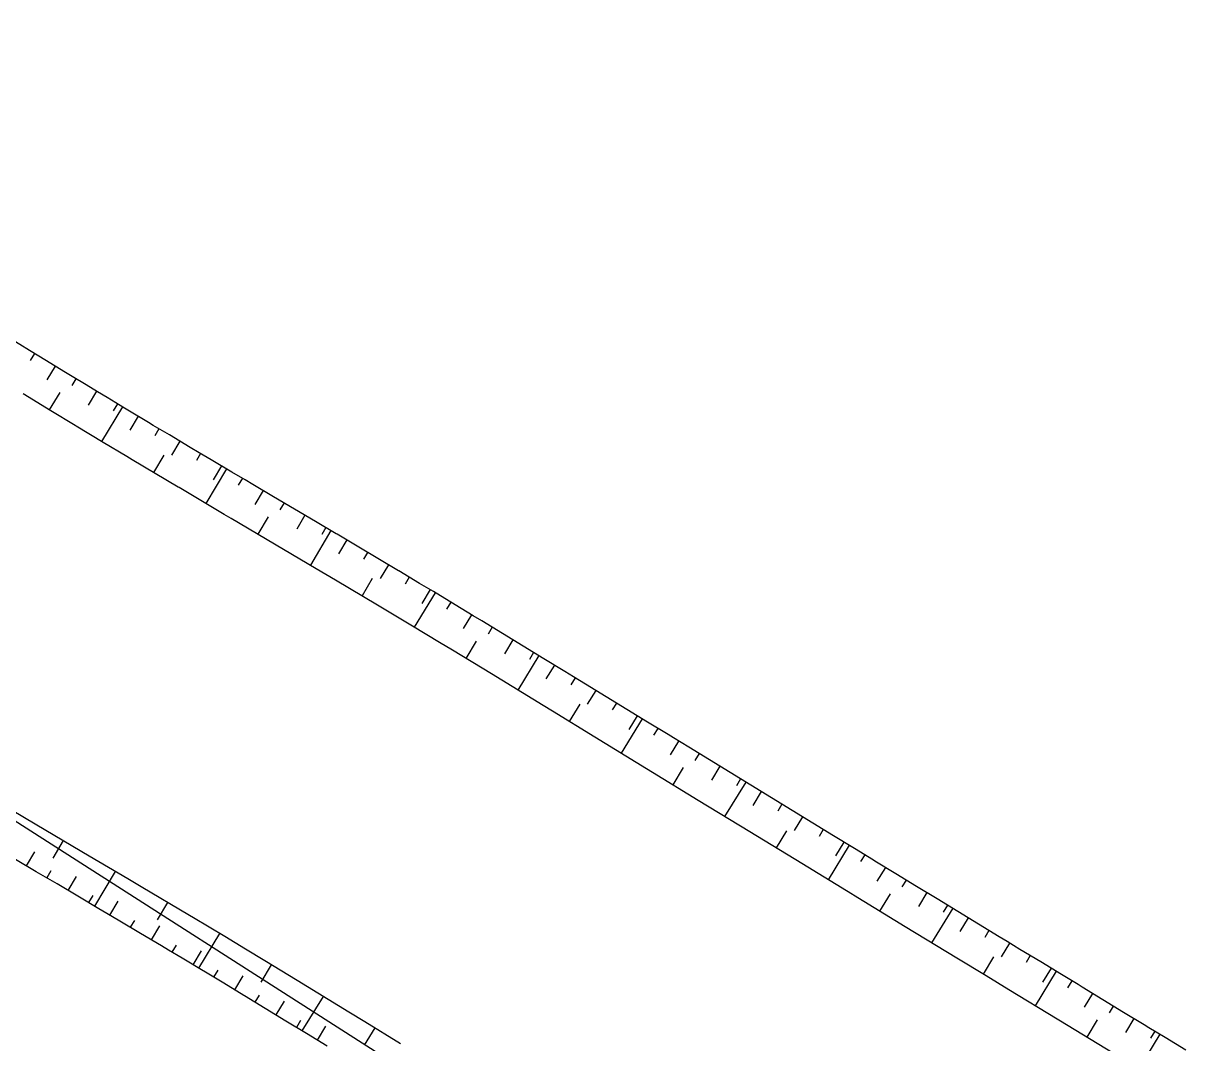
# Model space of a CAD drawing. Header units: millimetres. Extents: x 501029 to 503193, y 1805862 to 1807132.
# Drawn here: x 501970.22 to 501998.98, y 1806637.5 to 1806662.77 of the extents above; entities that cross this region are included whole.
import ezdxf

# ---------------------------------------------------------------- set-up
doc = ezdxf.new("R2010")
doc.units = ezdxf.units.MM
doc.header["$LTSCALE"] = 12
doc.header["$MEASUREMENT"] = 0
doc.layers.add('3', color=7, linetype='CONTINUOUS')
doc.layers.add('BIEN_TON_TAO_BAI', color=2, linetype='CONTINUOUS')

msp = doc.modelspace()

# ---------------------------------------------------------------- linework, layer by layer
at = {"layer": '3', "linetype": 'Continuous'}
for p, q in [((501970.2379999999, 1806654.748, 5.07), (501969.7269999999, 1806655.062, 5.08)), ((501970.494, 1806654.591, 5.065999999999999), (501970.3889999997, 1806654.42, 5.065999999999999)), ((501971.2619999999, 1806654.122, 5.054999999999999), (501970.7499999998, 1806654.435, 5.062)), ((501971.0059999998, 1806654.278, 5.057999999999999), (501970.7969999998, 1806653.937, 5.057999999999999)), ((501971.5179999999, 1806653.966, 5.051), (501971.4139999999, 1806653.795, 5.051)), ((501971.1209999998, 1806653.624, 4.991), (501970.8599999999, 1806653.197, 4.991)), ((501972.031, 1806653.655, 5.044), (501971.8229999998, 1806653.313, 5.044)), ((501972.5439999998, 1806653.344999999, 5.038999999999999), (501972.4409999999, 1806653.173, 5.038999999999999)), ((501972.6699999999, 1806653.271, 4.975999999999999), (501972.1529999999, 1806652.415, 4.975999999999999)), ((501973.3159999999, 1806652.881, 5.033), (501972.8009999997, 1806653.19, 5.036999999999999)), ((501973.058, 1806653.035, 5.035), (501972.852, 1806652.692, 5.035)), ((501973.5729999998, 1806652.727, 5.030999999999999), (501973.4709999999, 1806652.555, 5.030999999999999)), ((501974.3459999999, 1806652.266, 5.027), (501973.8309999998, 1806652.573, 5.03)), ((501974.0879999997, 1806652.42, 5.028), (501973.8829999999, 1806652.076, 5.028)), ((501973.6909999998, 1806652.076, 4.967), (501973.4349999999, 1806651.647, 4.967)), ((501974.6039999998, 1806652.112, 5.025), (501974.5019999999, 1806651.94, 5.025)), ((501975.3779999998, 1806651.653, 5.020999999999999), (501974.8619999997, 1806651.959, 5.024)), ((501975.2459999998, 1806651.734, 4.959999999999999), (501974.7359999998, 1806650.873, 4.959999999999999)), ((501975.1199999999, 1806651.805999999, 5.022), (501974.9159999998, 1806651.461999999, 5.022)), ((501975.6359999999, 1806651.501, 5.019), (501975.5339999997, 1806651.329, 5.019)), ((501976.4109999998, 1806651.043, 5.014999999999999), (501975.8939999999, 1806651.347999999, 5.017999999999999)), ((501976.153, 1806651.195, 5.016), (501975.9489999998, 1806650.851, 5.016)), ((501976.9269999999, 1806650.738, 5.012), (501976.4109999998, 1806651.043, 5.014999999999999)), ((501976.6689999998, 1806650.89, 5.014), (501976.5669999998, 1806650.718, 5.014)), ((501977.4439999999, 1806650.431999999, 5.009), (501976.9269999999, 1806650.738, 5.012)), ((501976.6509999999, 1806649.741, 4.948999999999999), (501975.3599999999, 1806650.504, 4.956)), ((501976.271, 1806650.546, 4.951999999999999), (501976.0169999997, 1806650.116, 4.951999999999999)), ((501977.1859999998, 1806650.585, 5.011), (501976.9819999998, 1806650.241, 5.011)), ((501977.8279999997, 1806650.207, 4.945), (501977.3199999999, 1806649.346, 4.945)), ((501977.9609999999, 1806650.127, 5.006), (501977.4439999999, 1806650.431999999, 5.009)), ((501977.7019999999, 1806650.279999999, 5.008), (501977.6009999998, 1806650.108, 5.008)), ((501978.2189999998, 1806649.974, 5.004999999999999), (501978.0139999998, 1806649.63, 5.004999999999999)), ((501978.9919999999, 1806649.514, 5), (501978.4759999998, 1806649.821, 5.003)), ((501978.734, 1806649.667, 5.001999999999999), (501978.6319999997, 1806649.496, 5.001999999999999)), ((501979.4989999998, 1806649.213, 4.996999999999999), (501978.9919999999, 1806649.514, 5)), ((501979.2499999997, 1806649.361, 4.998999999999999), (501979.0459999999, 1806649.017, 4.998999999999999)), ((501978.8519999999, 1806649.017, 4.937999999999999), (501978.5969999999, 1806648.588, 4.937999999999999)), ((501979.5079999999, 1806649.208, 4.996999999999999), (501979.4989999998, 1806649.213, 4.996999999999999)), ((501980.0229999998, 1806648.899, 4.995), (501979.5079999999, 1806649.208, 4.996999999999999)), ((501979.7649999999, 1806649.053, 4.996), (501979.663, 1806648.882, 4.996)), ((501978.9809999999, 1806648.359, 4.935999999999999), (501977.9419999998, 1806648.977, 4.940999999999999)), ((501980.2799999998, 1806648.745, 4.993), (501980.0739999998, 1806648.402, 4.993)), ((501980.4089999998, 1806648.669, 4.929999999999999), (501979.8909999998, 1806647.813999999, 4.929999999999999)), ((501981.0499999998, 1806648.279, 4.988999999999999), (501980.5369999998, 1806648.59, 4.991999999999999)), ((501980.7929999998, 1806648.434999999, 4.99), (501980.6899999999, 1806648.264, 4.99)), ((501979.2309999999, 1806648.21, 4.934), (501978.9809999999, 1806648.359, 4.935999999999999)), ((501981.3069999997, 1806648.124, 4.987), (501981.0999999998, 1806647.782, 4.987)), ((501982.075, 1806647.655, 4.983), (501981.5629999999, 1806647.968, 4.985999999999999)), ((501981.8189999999, 1806647.812, 4.983999999999999), (501981.7149999998, 1806647.640999999, 4.983999999999999)), ((501982.5869999998, 1806647.343, 4.98), (501982.075, 1806647.655, 4.983)), ((501981.4239999998, 1806647.468999999, 4.923), (501981.1639999999, 1806647.041999999, 4.923)), ((501982.3309999998, 1806647.499, 4.980999999999999), (501982.1229999999, 1806647.158, 4.980999999999999)), ((501983.0999999999, 1806647.031, 4.977), (501982.5869999998, 1806647.343, 4.98)), ((501982.9719999998, 1806647.11, 4.916), (501982.4509999999, 1806646.256, 4.916)), ((501982.8439999998, 1806647.187, 4.979), (501982.7389999998, 1806647.016, 4.979)), ((501983.6119999997, 1806646.718, 4.974), (501983.0999999999, 1806647.031, 4.977)), ((501983.3559999999, 1806646.874, 4.975999999999999), (501983.1469999999, 1806646.533, 4.975999999999999)), ((501983.0769999998, 1806645.875, 4.911999999999999), (501981.7969999998, 1806646.656, 4.919999999999999)), ((501983.8679999998, 1806646.562, 4.972999999999999), (501983.7639999997, 1806646.391, 4.972999999999999)), ((501984.6359999999, 1806646.093, 4.967999999999999), (501984.1239999998, 1806646.405, 4.971)), ((501984.3799999999, 1806646.249, 4.969999999999999), (501984.1709999998, 1806645.908, 4.969999999999999)), ((501983.9849999999, 1806645.906, 4.908999999999999), (501983.724, 1806645.48, 4.908999999999999)), ((501985.1479999998, 1806645.78, 4.964999999999999), (501984.6359999999, 1806646.093, 4.967999999999999)), ((501984.8919999997, 1806645.936, 4.967), (501984.7869999998, 1806645.765, 4.967)), ((501985.6599999999, 1806645.467, 4.963), (501985.1479999998, 1806645.78, 4.964999999999999)), ((501985.4039999999, 1806645.623, 4.964), (501985.1949999999, 1806645.282, 4.964)), ((501985.5319999999, 1806645.547, 4.900999999999999), (501985.011, 1806644.693, 4.900999999999999)), ((501986.1719999997, 1806645.154, 4.959999999999999), (501985.6599999999, 1806645.467, 4.963)), ((501985.9159999998, 1806645.31, 4.961), (501985.8109999997, 1806645.14, 4.961)), ((501985.6369999999, 1806644.31, 4.897999999999999), (501984.3569999999, 1806645.093, 4.905)), ((501986.4279999999, 1806644.997, 4.958), (501986.2189999998, 1806644.656, 4.958)), ((501987.1949999998, 1806644.527999999, 4.953999999999999), (501986.6839999998, 1806644.841, 4.956999999999999)), ((501986.9389999998, 1806644.684, 4.955), (501986.835, 1806644.514, 4.955)), ((501987.7069999999, 1806644.215, 4.951), (501987.1949999998, 1806644.527999999, 4.953999999999999)), ((501986.545, 1806644.342, 4.894), (501986.2839999998, 1806643.915, 4.894)), ((501987.4509999999, 1806644.371, 4.951999999999999), (501987.2429999998, 1806644.03, 4.951999999999999)), ((501988.2189999998, 1806643.902, 4.948), (501987.7069999999, 1806644.215, 4.951)), ((501988.092, 1806643.982, 4.887), (501987.5699999999, 1806643.129, 4.887)), ((501987.9629999998, 1806644.058, 4.948999999999999), (501987.859, 1806643.888, 4.948999999999999)), ((501988.7309999999, 1806643.589, 4.945), (501988.2189999998, 1806643.902, 4.948)), ((501988.4749999999, 1806643.745, 4.947), (501988.2659999998, 1806643.404, 4.947)), ((501989.2429999998, 1806643.275999999, 4.942), (501988.7309999999, 1806643.589, 4.945)), ((501988.197, 1806642.746, 4.883), (501986.9169999999, 1806643.528, 4.889999999999999)), ((501988.9869999997, 1806643.432, 4.943999999999999), (501988.8829999999, 1806643.262, 4.943999999999999)), ((501989.7549999999, 1806642.963, 4.939), (501989.2429999998, 1806643.275999999, 4.942)), ((501989.4989999999, 1806643.119, 4.940999999999999), (501989.2899999998, 1806642.778, 4.940999999999999)), ((501971.8449999998, 1806642.148, 4.394), (501970.5539999998, 1806642.911, 4.400999999999999)), ((501989.477, 1806641.963, 4.876), (501988.197, 1806642.746, 4.883)), ((501989.1039999998, 1806642.777, 4.879999999999999), (501988.8429999999, 1806642.35, 4.879999999999999)), ((501990.2669999997, 1806642.65, 4.935999999999999), (501989.7549999999, 1806642.963, 4.939)), ((501990.011, 1806642.806, 4.937999999999999), (501989.906, 1806642.636, 4.937999999999999)), ((501971.2, 1806642.53, 4.397), (501970.9449999998, 1806642.099, 4.397)), ((501990.6509999998, 1806642.417, 4.871999999999999), (501990.1299999999, 1806641.564, 4.871999999999999)), ((501990.7789999999, 1806642.336999999, 4.932999999999999), (501990.2669999997, 1806642.65, 4.935999999999999)), ((501990.5229999999, 1806642.493, 4.935), (501990.3139999998, 1806642.152, 4.935)), ((501970.4899999998, 1806642.254, 4.336999999999999), (501970.2869999998, 1806641.909, 4.336999999999999)), ((501991.0349999999, 1806642.18, 4.932), (501990.93, 1806642.01, 4.932)), ((501970.5359999999, 1806641.762, 4.334999999999999), (501970.0199999999, 1806642.067, 4.338)), ((501991.8029999999, 1806641.712, 4.927999999999999), (501991.2899999998, 1806642.024, 4.931)), ((501991.5469999998, 1806641.867999999, 4.929), (501991.3389999999, 1806641.526, 4.929)), ((501971.0529999999, 1806641.457, 4.331999999999999), (501970.5359999999, 1806641.762, 4.334999999999999)), ((501970.9009999998, 1806641.779, 4.334), (501970.7989999999, 1806641.607, 4.334)), ((501971.5239999998, 1806641.643, 4.331), (501971.3199999998, 1806641.299, 4.331)), ((501972.4909999999, 1806641.767, 4.389999999999999), (501971.9819999998, 1806640.906, 4.389999999999999)), ((501992.315, 1806641.399, 4.924999999999999), (501991.8029999999, 1806641.712, 4.927999999999999)), ((501992.0589999999, 1806641.555, 4.926), (501991.9549999999, 1806641.384999999, 4.926)), ((501971.5689999999, 1806641.152, 4.33), (501971.0529999999, 1806641.457, 4.331999999999999)), ((501974.329, 1806640.676, 4.379999999999999), (501973.1359999999, 1806641.384, 4.387)), ((501992.8279999998, 1806641.087, 4.921999999999999), (501992.315, 1806641.399, 4.924999999999999)), ((501992.5709999998, 1806641.243, 4.923), (501992.363, 1806640.902, 4.923)), ((501972.0859999999, 1806640.846, 4.326999999999999), (501971.5689999999, 1806641.152, 4.33)), ((501971.9339999999, 1806641.169, 4.328), (501971.8319999999, 1806640.996, 4.328)), ((501972.5569999998, 1806641.033, 4.325), (501972.3519999999, 1806640.689, 4.325)), ((501973.781, 1806641.001, 4.383), (501973.5259999999, 1806640.571, 4.383)), ((501992.0369999997, 1806640.4, 4.860999999999999), (501990.7559999999, 1806641.181, 4.868999999999999)), ((501991.6639999999, 1806641.213, 4.865), (501991.4039999999, 1806640.785999999, 4.865)), ((501993.3399999999, 1806640.775, 4.919), (501992.8279999998, 1806641.087, 4.921999999999999)), ((501974.4259999997, 1806640.618, 4.379999999999999), (501974.329, 1806640.676, 4.379999999999999)), ((501993.2129999998, 1806640.855, 4.858), (501992.6919999998, 1806640.001, 4.858)), ((501993.0839999998, 1806640.931, 4.919999999999999), (501992.9799999998, 1806640.76, 4.919999999999999)), ((501993.852, 1806640.463, 4.916), (501993.3399999999, 1806640.775, 4.919)), ((501973.1179999998, 1806640.233999999, 4.320999999999999), (501972.602, 1806640.54, 4.323999999999999)), ((501972.9659999998, 1806640.556999999, 4.323), (501972.8639999998, 1806640.384999999, 4.323)), ((501973.5879999998, 1806640.42, 4.32), (501973.3839999998, 1806640.076, 4.32)), ((501993.3179999997, 1806639.62, 4.854), (501992.0369999997, 1806640.4, 4.860999999999999)), ((501993.5959999999, 1806640.619, 4.916999999999999), (501993.3879999999, 1806640.276999999, 4.916999999999999)), ((501994.3649999998, 1806640.15, 4.913), (501993.852, 1806640.463, 4.916)), ((501973.6329999999, 1806639.927, 4.318), (501973.1179999998, 1806640.233999999, 4.320999999999999)), ((501975.0689999999, 1806640.232, 4.376), (501974.5549999999, 1806639.373999999, 4.376)), ((501994.1079999998, 1806640.307, 4.915), (501994.0039999999, 1806640.136, 4.915)), ((501973.8109999998, 1806639.822, 4.317), (501973.6329999999, 1806639.927, 4.318)), ((501974.1479999998, 1806639.62, 4.315999999999999), (501973.8109999998, 1806639.822, 4.317)), ((501973.9979999999, 1806639.943, 4.317), (501973.8949999998, 1806639.771, 4.317)), ((501974.6199999999, 1806639.803, 4.314), (501974.4139999999, 1806639.46, 4.314)), ((501994.6209999998, 1806639.994, 4.911999999999999), (501994.4129999999, 1806639.653, 4.911999999999999)), ((501995.3899999999, 1806639.526999999, 4.905999999999999), (501994.8769999999, 1806639.839, 4.91)), ((501974.663, 1806639.310999999, 4.312999999999999), (501974.1479999998, 1806639.62, 4.315999999999999)), ((501994.2259999998, 1806639.652, 4.85), (501993.9659999998, 1806639.224999999, 4.85)), ((501995.1329999999, 1806639.683, 4.908), (501995.0299999997, 1806639.512, 4.908)), ((501995.9029999999, 1806639.215, 4.903), (501995.3899999999, 1806639.526999999, 4.905999999999999)), ((501975.0269999998, 1806639.325, 4.310999999999999), (501974.923, 1806639.154, 4.310999999999999)), ((501976.352, 1806639.455, 4.368999999999999), (501976.0919999999, 1806639.028, 4.368999999999999)), ((501995.7749999999, 1806639.295, 4.842), (501995.2559999999, 1806638.441, 4.842)), ((501995.6459999999, 1806639.371, 4.905), (501995.4379999998, 1806639.029, 4.905)), ((501975.6469999999, 1806639.183, 4.307999999999999), (501975.44, 1806638.841, 4.307999999999999)), ((501978.2729999999, 1806638.284, 4.357999999999999), (501976.9919999998, 1806639.065, 4.365)), ((501996.1589999997, 1806639.059, 4.900999999999999), (501996.055, 1806638.888, 4.900999999999999)), ((501976.2019999998, 1806638.377, 4.304), (501975.6899999999, 1806638.69, 4.307)), ((501976.0529999999, 1806638.703, 4.304999999999999), (501975.9489999998, 1806638.532, 4.304999999999999)), ((501977.6329999999, 1806638.674, 4.362), (501977.1119999997, 1806637.821, 4.362)), ((501996.9279999998, 1806638.592, 4.895), (501996.4149999998, 1806638.902999999, 4.899)), ((501996.6719999998, 1806638.748, 4.897), (501996.4639999999, 1806638.406, 4.897)), ((501976.7139999999, 1806638.065, 4.301), (501976.2019999998, 1806638.377, 4.304)), ((501976.6719999998, 1806638.558999999, 4.302), (501976.4639999999, 1806638.218, 4.302)), ((501997.4409999999, 1806638.28, 4.889999999999999), (501996.9279999998, 1806638.592, 4.895)), ((501997.184, 1806638.436, 4.892999999999999), (501997.0799999999, 1806638.265, 4.892999999999999)), ((501977.0769999998, 1806638.077999999, 4.299999999999999), (501976.9729999998, 1806637.907, 4.299999999999999)), ((501996.7889999999, 1806638.094, 4.831999999999999), (501996.5299999999, 1806637.666, 4.831999999999999)), ((501997.9529999997, 1806637.968, 4.886), (501997.4409999999, 1806638.28, 4.889999999999999)), ((501997.697, 1806638.124, 4.887999999999999), (501997.4889999998, 1806637.782, 4.887999999999999)), ((501977.2259999998, 1806637.752, 4.298), (501976.7139999999, 1806638.065, 4.301)), ((501977.6959999997, 1806637.934, 4.296999999999999), (501977.4879999999, 1806637.593, 4.296999999999999)), ((501978.9129999999, 1806637.893, 4.354), (501978.6519999998, 1806637.466, 4.354)), ((501997.163, 1806637.281, 4.826), (501995.8809999998, 1806638.061, 4.836999999999999)), ((501998.21, 1806637.813, 4.884), (501998.1059999999, 1806637.642, 4.884)), ((501977.7389999998, 1806637.44, 4.294999999999999), (501977.2259999998, 1806637.752, 4.298)), ((501998.339, 1806637.736999999, 4.820999999999999), (501997.8199999998, 1806636.882, 4.820999999999999)), ((501998.9789999998, 1806637.346, 4.876), (501998.4659999998, 1806637.657, 4.881))]:
    msp.add_line(p, q, dxfattribs=at)
at = {"layer": '3', "linetype": 'Continuous', "extrusion": (0.1782515776589563, 0.2673773664534487, 0.9469613080641212), "elevation": 572540.3765660331}
msp.add_lwpolyline([(584486.6594267898, -1687171.521671727), (584487.233818843, -1687171.496776562), (584487.2590577019, -1687171.496776562)], dxfattribs=at)
at = {"layer": '3', "linetype": 'Continuous', "extrusion": (0.5137099612917293, 0.8389848270089927, 0.1794617945924433), "elevation": 1773623.940762206}
msp.add_lwpolyline([(515315.5335746088, -323545.4662293363), (515315.9388355958, -323545.4621633242), (515316.1331464305, -323545.4591138151)], dxfattribs=at)
at = {"layer": '3', "linetype": 'Continuous', "extrusion": (-0.4796502842296722, -0.8021737509381676, 0.3556021346170255), "elevation": -1690019.372409227}
msp.add_lwpolyline([(-496334.5761043481, 643008.2086975821), (-496334.8515302383, 643008.2108374499), (-496335.1763466231, 643008.2151171854)], dxfattribs=at)
at = {"layer": '3', "linetype": 'Continuous', "extrusion": (-0.3398349102802427, -0.5762193142044861, 0.7432923621917094), "elevation": -1211611.978983873}
msp.add_lwpolyline([(-485402.3645883231, 1346235.759126289), (-485403.0640838475, 1346235.771085026), (-485403.8642267219, 1346235.78752829)], dxfattribs=at)
at = {"layer": '3', "linetype": 'Continuous', "extrusion": (-0.4413060477428722, -0.7385121626611765, 0.509753624633585), "elevation": -1555756.419780335}
msp.add_lwpolyline([(-495831.4893055376, 921816.4342382163), (-495831.5848304033, 921816.4342382163), (-495832.0886887396, 921816.4400500043)], dxfattribs=at)
at = {"layer": '3', "linetype": 'Continuous', "extrusion": (0.4982409950249184, 0.8226943381853908, 0.2737333315368829), "elevation": 1736427.180288661}
msp.add_lwpolyline([(506524.3228919918, -494188.2361561282), (506525.006998983, -494188.2318654585), (506525.7893759497, -494188.2247193033), (506525.8229879725, -494188.2245874793)], dxfattribs=at)
at = {"layer": '3', "linetype": 'Continuous', "extrusion": (-0.2608218540634064, -0.4444617323604314, 0.8569864228271598), "elevation": -933909.3670200345}
msp.add_lwpolyline([(-481442.9369271529, 1553060.603851901), (-481443.4015064661, 1553060.607732842), (-481443.5369805763, 1553060.609673311)], dxfattribs=at)
at = {"layer": '3', "linetype": 'Continuous', "extrusion": (0.1819589890165433, 0.2966722644273254, 0.9374841299113498), "elevation": 627327.0760301005}
msp.add_lwpolyline([(516666.8545870172, -1689818.381990911), (516667.196175916, -1689818.376244246), (516667.4549533182, -1689818.373370914)], dxfattribs=at)
at = {"layer": '3', "linetype": 'Continuous', "extrusion": (0.4950876795596229, 0.8277247138886307, 0.264121160769546), "elevation": 1743932.392649498}
msp.add_lwpolyline([(496588.5450999189, -477562.9809009236), (496588.5706534201, -477562.9799004213), (496589.8944547001, -477562.9736431996), (496590.0446877903, -477562.9726426973)], dxfattribs=at)
at = {"layer": '3', "linetype": 'Continuous', "extrusion": (-0.3303503595272143, -0.5663149073310282, 0.7550867934846229), "elevation": -1188957.718753462}
msp.add_lwpolyline([(-476723.0741194508, 1369336.899755192), (-476723.292439568, 1369336.901280455), (-476723.6735100265, 1369336.904330981)], dxfattribs=at)
at = {"layer": '3', "linetype": 'Continuous', "extrusion": (0.0485929102915352, 0.0728893628502046, 0.9961555450092571), "elevation": 156082.9847134848}
msp.add_lwpolyline([(584480.6722274903, -1774819.920823118), (584480.8749704121, -1774819.909407875), (584482.1707500694, -1774819.840916417)], dxfattribs=at)
at = {"layer": '3', "linetype": 'Continuous', "extrusion": (-0.458159154740417, -0.7753462551272136, 0.434658916378984), "elevation": -1630763.032702092}
msp.add_lwpolyline([(-486929.1410053885, 787069.1894132938), (-486929.7144998554, 787069.1927444304), (-486929.7400537199, 787069.1927444302)], dxfattribs=at)
at = {"layer": '3', "linetype": 'Continuous', "extrusion": (-0.013764965099731, -0.0337241652397141, 0.9993363830135916), "elevation": -67832.49976190535}
msp.add_lwpolyline([(-217972.1146228123, 1861141.931610006), (-217972.6645007324, 1861142.013970633), (-217973.5986054245, 1861142.151238343)], dxfattribs=at)
at = {"layer": '3', "linetype": 'Continuous', "extrusion": (0.0293764689721688, 0.0391686226261902, 0.9988007018781546), "elevation": 85515.33852276613}
msp.add_lwpolyline([(682404.7815465783, -1744412.344688154), (682404.9837465773, -1744412.324263653), (682405.3781465763, -1744412.283414649)], dxfattribs=at)
at = {"layer": '3', "linetype": 'Continuous', "extrusion": (-0.1361546509019787, -0.2347493992359198, 0.9624731843517174), "elevation": -492451.6400423089}
msp.add_lwpolyline([(-472198.8939514847, 1746562.046777586), (-472199.6767182079, 1746562.061517232), (-472200.3938463645, 1746562.072571966)], dxfattribs=at)
at = {"layer": '3', "linetype": 'Continuous', "extrusion": (0.220423855245088, 0.3548286446195989, 0.9085757849493408), "elevation": 751703.6913274705}
msp.add_lwpolyline([(526933.9376166591, -1635005.980333947), (526934.1893730278, -1635005.977939997), (526934.5374894968, -1635005.973152099)], dxfattribs=at)
at = {"layer": '3', "linetype": 'Continuous', "extrusion": (0.3227332260011212, 0.5229473536712891, 0.7889038788870955), "elevation": 1106791.173921018}
msp.add_lwpolyline([(521637.4032492114, -1420867.897111302), (521638.5332615113, -1420867.888974826), (521638.9030092733, -1420867.885720235)], dxfattribs=at)
at = {"layer": '3', "linetype": 'Continuous', "extrusion": (-0.1717855959147855, -0.2900276318280175, 0.9414742066633763), "elevation": -610206.3402055723}
msp.add_lwpolyline([(-488798.2182316389, 1704313.297987984), (-488798.5678911832, 1704313.303921207), (-488798.8182672988, 1704313.306887819)], dxfattribs=at)
at = {"layer": '3', "linetype": 'Continuous', "extrusion": (0.4034066168592549, 0.6545843223133795, 0.6393609829006648), "elevation": 1385108.501101455}
msp.add_lwpolyline([(520507.2186824008, -1151738.452181626), (520508.4466396919, -1151738.444378337), (520508.7186457738, -1151738.443077789)], dxfattribs=at)
at = {"layer": '3', "linetype": 'Continuous', "extrusion": (-0.2392309996365523, -0.3998107135074837, 0.8848276228608218), "elevation": -842402.3530618553}
msp.add_lwpolyline([(-496880.4231634553, 1599820.093973869), (-496880.8705990074, 1599820.098266463), (-496881.0232305687, 1599820.10041276)], dxfattribs=at)
at = {"layer": '3', "linetype": 'Continuous', "extrusion": (0.1131288186953795, 0.1751672049002875, 0.9780175462168399), "elevation": 373258.6664775049}
msp.add_lwpolyline([(558461.2739540313, -1750642.932045379), (558462.6003062055, -1750642.898475905), (558462.7734593222, -1750642.893680266)], dxfattribs=at)
at = {"layer": '3', "linetype": 'Continuous', "extrusion": (0.1688352915814044, 0.2757643076780925, 0.9462815072310377), "elevation": 582962.140901301}
msp.add_lwpolyline([(515239.3329263423, -1706052.934971746), (515239.3876306618, -1706052.93434588), (515240.720393578, -1706052.913322966), (515240.8325522273, -1706052.9126971)], dxfattribs=at)
at = {"layer": '3', "linetype": 'Continuous', "extrusion": (-0.1341074466429886, -0.2354330726780739, 0.9625936115746139), "elevation": -492657.2449166471}
msp.add_lwpolyline([(-458030.2361189413, 1750264.911805731), (-458030.6257027119, 1750264.919187183), (-458031.7360384555, 1750264.937640814)], dxfattribs=at)
at = {"layer": '3', "linetype": 'Continuous', "extrusion": (-0.4983293630420106, -0.8154480397675783, 0.2944695915869042), "elevation": -1723378.244801309}
msp.add_lwpolyline([(-513733.46079113, 531032.9695528478), (-513733.5029811759, 531032.9695528478), (-513734.0600319998, 531032.9716456383)], dxfattribs=at)
at = {"layer": '3', "linetype": 'Continuous', "extrusion": (-0.2510880739229195, -0.4184801198694354, 0.8728282582545901), "elevation": -882083.0602363022}
msp.add_lwpolyline([(-499055.703517584, 1577599.428134078), (-499055.7268413919, 1577599.428134077), (-499057.2025867169, 1577599.442477549)], dxfattribs=at)
at = {"layer": '3', "linetype": 'Continuous', "extrusion": (-0.0966437535525059, -0.1725781314914203, 0.9802432215681028), "elevation": -360294.9265359596}
msp.add_lwpolyline([(-444756.5385414824, 1785582.739971992), (-444756.909705542, 1785582.75008343), (-444757.1382672179, 1785582.755139149)], dxfattribs=at)
at = {"layer": '3', "linetype": 'Continuous', "extrusion": (-0.0728919088740549, -0.1299586010308651, 0.9888364534334264), "elevation": -271374.0302942499}
msp.add_lwpolyline([(-445980.9948967297, 1800939.818054506), (-445981.5931004075, 1800939.838188067), (-445982.4942776151, 1800939.865032813)], dxfattribs=at)
at = {"layer": '3', "linetype": 'Continuous', "extrusion": (0.3704553580522028, 0.6030668654117441, 0.7064511189975339), "elevation": 1275494.785208111}
msp.add_lwpolyline([(517890.2179663465, -1273125.735920058), (517890.5899462046, -1273125.733094252), (517890.8170122825, -1273125.731681349)], dxfattribs=at)
at = {"layer": '3', "linetype": 'Continuous', "extrusion": (0.004667983690099, -0.0025933242511889, 0.999985742197156), "elevation": -2337.615551184538}
msp.add_lwpolyline([(501971.5025002762, 1806639.077937718), (501970.7024856522, 1806639.565939359), (501970.2214768889, 1806639.856940338)], dxfattribs=at)
at = {"layer": '3', "linetype": 'Continuous', "extrusion": (0.3349300122970374, 0.5425866208298461, 0.7703386565395478), "elevation": 1148394.853867727}
msp.add_lwpolyline([(521806.411442205, -1387389.565059906), (521807.0665579563, -1387389.558786723), (521807.9120522776, -1387389.55251354)], dxfattribs=at)
at = {"layer": '3', "linetype": 'Continuous', "extrusion": (-0.3796426540336641, -0.6327377619055152, 0.6749180542088613), "elevation": -1333696.996610065}
msp.add_lwpolyline([(-499067.9282550201, 1219879.944043821), (-499068.5048332632, 1219879.94810946), (-499068.5281570707, 1219879.94810946)], dxfattribs=at)
at = {"layer": '3', "linetype": 'Continuous', "extrusion": (-0.1029710574981586, -0.1801993550221772, 0.9782255127358428), "elevation": -377239.8811164958}
msp.add_lwpolyline([(-460506.8321750117, 1778073.8115134), (-460506.8482995275, 1778073.8115134), (-460507.4322550578, 1778073.82596811)], dxfattribs=at)
at = {"layer": '3', "linetype": 'Continuous', "extrusion": (-0.1338165971113752, -0.2319487703397537, 0.9634795723186911), "elevation": -486218.4039297966}
msp.add_lwpolyline([(-467995.9594335852, 1749433.043063865), (-467996.0792670295, 1749433.046798249), (-467996.5588340105, 1749433.058001399)], dxfattribs=at)
at = {"layer": '3', "linetype": 'Continuous', "extrusion": (0.2390437479209876, 0.3827774494446863, 0.8923785692050813), "elevation": 811543.6023295504}
msp.add_lwpolyline([(531175.3201097143, -1604740.075165608), (531175.4214462326, -1604740.072949725), (531176.8192712399, -1604740.055222668)], dxfattribs=at)
at = {"layer": '3', "linetype": 'Continuous', "extrusion": (-0.2591606457834849, -0.4319344075171144, 0.8638682927853796), "elevation": -910438.4854592138}
msp.add_lwpolyline([(-499063.4147428591, 1561396.812966436), (-499064.4577972538, 1561396.822892632), (-499064.9146694847, 1561396.826863111)], dxfattribs=at)
at = {"layer": '3', "linetype": 'Continuous', "extrusion": (-0.109122803757304, -0.1956684812586833, 0.9745799398418096), "elevation": -408276.7696970351}
msp.add_lwpolyline([(-441528.6113756273, 1776036.218167606), (-441529.079078777, 1776036.236021556), (-441529.2108895402, 1776036.240485044)], dxfattribs=at)
at = {"layer": 'BIEN_TON_TAO_BAI', "linetype": 'Continuous'}
msp.add_line((501996.705175282, 1806625.936516137, -1.5010340135e-06), (501939.1425331424, 1806662.765535014, -1.5010340135e-06), dxfattribs=at)

doc.saveas('drawing.dxf')
